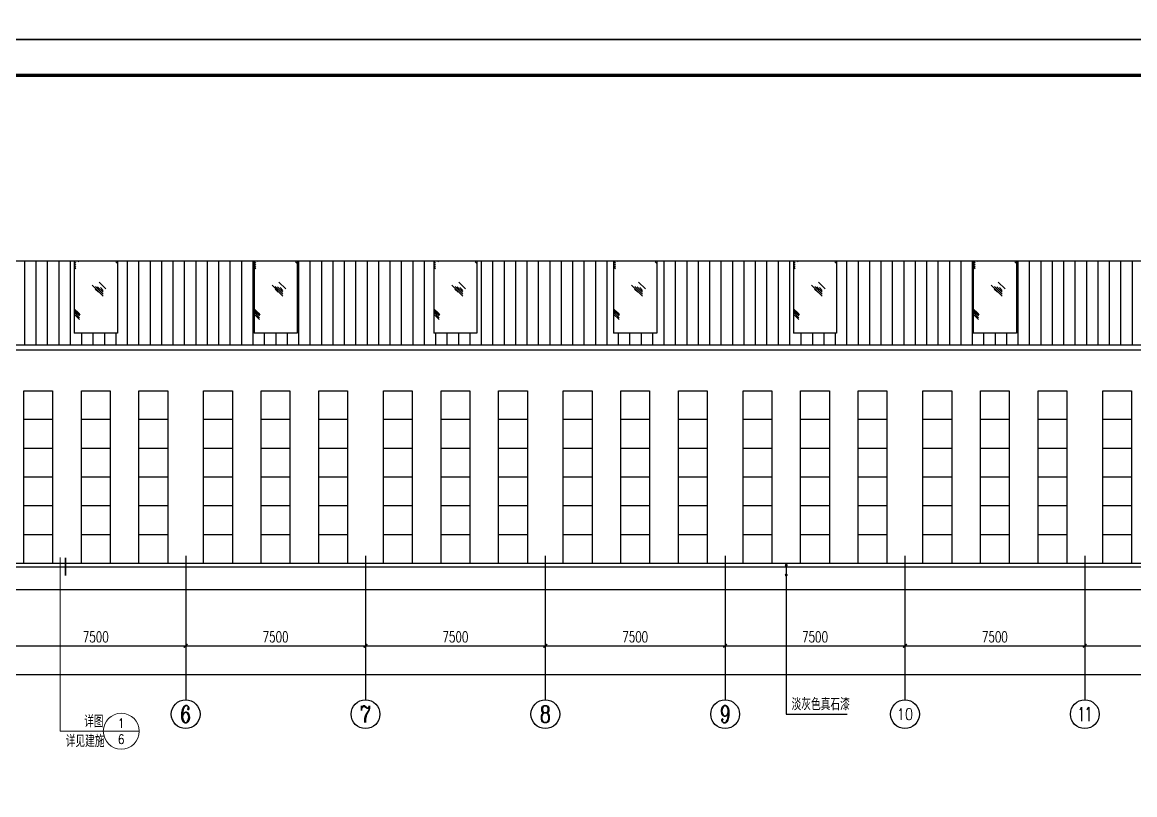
# Model space of a CAD drawing. Extents: x 962303 to 1579583, y -174742 to 224716.
# Drawn here: x 1379407 to 1425808, y -17242 to 14971 of the extents above; entities that cross this region are included whole.
import ezdxf
from ezdxf.enums import TextEntityAlignment as Align

# ---------------------------------------------------------------- set-up
doc = ezdxf.new("R2010")
doc.units = 0
doc.header["$LTSCALE"] = 1000
doc.header["$MEASUREMENT"] = 0
for name, color, linetype in [('AXIS', 3, 'Continuous'), ('AXIS_TEXT', 7, 'Continuous'), ('DIM_LEAD', 3, 'Continuous'), ('PUB_TEXT', 7, 'Continuous'), ('PUB_TITLE', 4, 'Continuous')]:
    doc.layers.add(name, color=color, linetype=linetype)
doc.layers.add('DIM_IDEN', color=3, linetype='Continuous', lineweight=0)
doc.styles.add('_TCH_AXIS', font='COMPLEX', dxfattribs={"bigfont": 'GBCBIG'})
doc.styles.add('_TCH_DIM', font='SIMPLEX', dxfattribs={"bigfont": 'GBCBIG'})
doc.styles.add('_TCH_DIM_T3', font='SIMPLEX', dxfattribs={"width": 0.705882, "bigfont": 'GBCBIG'})
doc.styles.add('_TCH_LABEL', font='COMPLEX', dxfattribs={"bigfont": 'GBCBIG'})
doc.styles.add('COMPLEX', font='COMPLEX')
doc.dimstyles.new('_TCH_ARCH&&150', dxfattribs={"dimtxt": 446.25, "dimasz": 150, "dimexe": 375, "dimexo": 450, "dimgap": 150, "dimtad": 1, "dimdec": 0, "dimzin": 0, "dimdsep": 46, "dimtxsty": '_TCH_DIM_T3', "dimblk": 'ARCHTICK', "dimcen": 0.09, "dimclrt": 7, "dimazin": 2, "dimtfac": 1, "dimtdec": 0, "dimtix": 1, "dimtmove": 2, "dimatfit": 3, "dimfxl": 0, "dimtolj": 1, "dimtzin": 0, "dimarcsym": 0})

# ---------------------------------------------------------------- blocks, each defined once
blk = doc.blocks.new('_ArchTick')
at = {"color": 0, "linetype": 'ByBlock', "const_width": 0.4}
blk.add_lwpolyline([(-0.5, -0.5), (0.5, 0.5)], dxfattribs=at)
blk = doc.blocks.new('*D737')
at = {"layer": 'AXIS', "color": 0, "lineweight": -2}
for p, q in [((1378723, -7732), (1378723, -11407)), ((1386223, -7732), (1386223, -11407)), ((1378723, -11032), (1386223, -11032))]:
    blk.add_line(p, q, dxfattribs=at)
at = {"layer": 'Defpoints', "color": 0}
for p in [(1378723, -7282), (1386223, -7282), (1386223, -11032)]:
    blk.add_point(p, dxfattribs=at)
at = {"layer": 'AXIS', "color": 0, "lineweight": -2, "xscale": 150, "yscale": 150, "zscale": 150, "rotation": 180}
blk.add_blockref('_ArchTick', (1378723, -11032), dxfattribs=at)
at = {"layer": 'AXIS', "color": 0, "lineweight": -2, "xscale": 150, "yscale": 150, "zscale": 150}
blk.add_blockref('_ArchTick', (1386223, -11032), dxfattribs=at)
at = {"layer": 'AXIS', "color": 7, "insert": (1382473, -10659), "char_height": 446.2, "attachment_point": 5, "style": '_TCH_DIM_T3'}
blk.add_mtext('\\A1;7500', dxfattribs=at)
blk = doc.blocks.new('*D738')
at = {"layer": 'AXIS', "color": 0, "lineweight": -2}
for p, q in [((1386223, -7732), (1386223, -11407)), ((1393723, -7732), (1393723, -11407)), ((1386223, -11032), (1393723, -11032))]:
    blk.add_line(p, q, dxfattribs=at)
at = {"layer": 'Defpoints', "color": 0}
for p in [(1386223, -7282), (1393723, -7282), (1393723, -11032)]:
    blk.add_point(p, dxfattribs=at)
at = {"layer": 'AXIS', "color": 0, "lineweight": -2, "xscale": 150, "yscale": 150, "zscale": 150, "rotation": 180}
blk.add_blockref('_ArchTick', (1386223, -11032), dxfattribs=at)
at = {"layer": 'AXIS', "color": 0, "lineweight": -2, "xscale": 150, "yscale": 150, "zscale": 150}
blk.add_blockref('_ArchTick', (1393723, -11032), dxfattribs=at)
at = {"layer": 'AXIS', "color": 7, "insert": (1389973, -10659), "char_height": 446.2, "attachment_point": 5, "style": '_TCH_DIM_T3'}
blk.add_mtext('\\A1;7500', dxfattribs=at)
blk = doc.blocks.new('*D739')
at = {"layer": 'AXIS', "color": 0, "lineweight": -2}
for p, q in [((1393723, -7732), (1393723, -11407)), ((1401223, -7732), (1401223, -11407)), ((1393723, -11032), (1401223, -11032))]:
    blk.add_line(p, q, dxfattribs=at)
at = {"layer": 'Defpoints', "color": 0}
for p in [(1393723, -7282), (1401223, -7282), (1401223, -11032)]:
    blk.add_point(p, dxfattribs=at)
at = {"layer": 'AXIS', "color": 0, "lineweight": -2, "xscale": 150, "yscale": 150, "zscale": 150, "rotation": 180}
blk.add_blockref('_ArchTick', (1393723, -11032), dxfattribs=at)
at = {"layer": 'AXIS', "color": 0, "lineweight": -2, "xscale": 150, "yscale": 150, "zscale": 150}
blk.add_blockref('_ArchTick', (1401223, -11032), dxfattribs=at)
at = {"layer": 'AXIS', "color": 7, "insert": (1397473, -10659), "char_height": 446.2, "attachment_point": 5, "style": '_TCH_DIM_T3'}
blk.add_mtext('\\A1;7500', dxfattribs=at)
blk = doc.blocks.new('*D740')
at = {"layer": 'AXIS', "color": 0, "lineweight": -2}
for p, q in [((1401223, -7732), (1401223, -11407)), ((1408723, -7732), (1408723, -11407)), ((1401223, -11032), (1408723, -11032))]:
    blk.add_line(p, q, dxfattribs=at)
at = {"layer": 'Defpoints', "color": 0}
for p in [(1401223, -7282), (1408723, -7282), (1408723, -11032)]:
    blk.add_point(p, dxfattribs=at)
at = {"layer": 'AXIS', "color": 0, "lineweight": -2, "xscale": 150, "yscale": 150, "zscale": 150, "rotation": 180}
blk.add_blockref('_ArchTick', (1401223, -11032), dxfattribs=at)
at = {"layer": 'AXIS', "color": 0, "lineweight": -2, "xscale": 150, "yscale": 150, "zscale": 150}
blk.add_blockref('_ArchTick', (1408723, -11032), dxfattribs=at)
at = {"layer": 'AXIS', "color": 7, "insert": (1404973, -10659), "char_height": 446.2, "attachment_point": 5, "style": '_TCH_DIM_T3'}
blk.add_mtext('\\A1;7500', dxfattribs=at)
blk = doc.blocks.new('*D741')
at = {"layer": 'AXIS', "color": 0, "lineweight": -2}
for p, q in [((1408723, -7732), (1408723, -11407)), ((1416223, -7732), (1416223, -11407)), ((1408723, -11032), (1416223, -11032))]:
    blk.add_line(p, q, dxfattribs=at)
at = {"layer": 'Defpoints', "color": 0}
for p in [(1408723, -7282), (1416223, -7282), (1416223, -11032)]:
    blk.add_point(p, dxfattribs=at)
at = {"layer": 'AXIS', "color": 0, "lineweight": -2, "xscale": 150, "yscale": 150, "zscale": 150, "rotation": 180}
blk.add_blockref('_ArchTick', (1408723, -11032), dxfattribs=at)
at = {"layer": 'AXIS', "color": 0, "lineweight": -2, "xscale": 150, "yscale": 150, "zscale": 150}
blk.add_blockref('_ArchTick', (1416223, -11032), dxfattribs=at)
at = {"layer": 'AXIS', "color": 7, "insert": (1412473, -10659), "char_height": 446.2, "attachment_point": 5, "style": '_TCH_DIM_T3'}
blk.add_mtext('\\A1;7500', dxfattribs=at)
blk = doc.blocks.new('*D742')
at = {"layer": 'AXIS', "color": 0, "lineweight": -2}
for p, q in [((1416223, -7732), (1416223, -11407)), ((1423723, -7732), (1423723, -11407)), ((1416223, -11032), (1423723, -11032))]:
    blk.add_line(p, q, dxfattribs=at)
at = {"layer": 'Defpoints', "color": 0}
for p in [(1416223, -7282), (1423723, -7282), (1423723, -11032)]:
    blk.add_point(p, dxfattribs=at)
at = {"layer": 'AXIS', "color": 0, "lineweight": -2, "xscale": 150, "yscale": 150, "zscale": 150, "rotation": 180}
blk.add_blockref('_ArchTick', (1416223, -11032), dxfattribs=at)
at = {"layer": 'AXIS', "color": 0, "lineweight": -2, "xscale": 150, "yscale": 150, "zscale": 150}
blk.add_blockref('_ArchTick', (1423723, -11032), dxfattribs=at)
at = {"layer": 'AXIS', "color": 7, "insert": (1419973, -10659), "char_height": 446.2, "attachment_point": 5, "style": '_TCH_DIM_T3'}
blk.add_mtext('\\A1;7500', dxfattribs=at)
blk = doc.blocks.new('*D743')
at = {"layer": 'AXIS', "color": 0, "lineweight": -2}
for p, q in [((1423723, -7732), (1423723, -11407)), ((1431223, -7732), (1431223, -11407)), ((1423723, -11032), (1431223, -11032))]:
    blk.add_line(p, q, dxfattribs=at)
at = {"layer": 'Defpoints', "color": 0}
for p in [(1423723, -7282), (1431223, -7282), (1431223, -11032)]:
    blk.add_point(p, dxfattribs=at)
at = {"layer": 'AXIS', "color": 0, "lineweight": -2, "xscale": 150, "yscale": 150, "zscale": 150, "rotation": 180}
blk.add_blockref('_ArchTick', (1423723, -11032), dxfattribs=at)
at = {"layer": 'AXIS', "color": 0, "lineweight": -2, "xscale": 150, "yscale": 150, "zscale": 150}
blk.add_blockref('_ArchTick', (1431223, -11032), dxfattribs=at)
at = {"layer": 'AXIS', "color": 7, "insert": (1427473, -10659), "char_height": 446.2, "attachment_point": 5, "style": '_TCH_DIM_T3'}
blk.add_mtext('\\A1;7500', dxfattribs=at)
blk = doc.blocks.new('*D761')
at = {"layer": 'AXIS', "color": 0, "lineweight": -2}
for p, q in [((1348723, -7732), (1348723, -12607)), ((1558723, -7732), (1558723, -12607)), ((1348723, -12232), (1558723, -12232))]:
    blk.add_line(p, q, dxfattribs=at)
at = {"layer": 'Defpoints', "color": 0}
for p in [(1348723, -7282), (1558723, -7282), (1558723, -12232)]:
    blk.add_point(p, dxfattribs=at)
at = {"layer": 'AXIS', "color": 0, "lineweight": -2, "xscale": 150, "yscale": 150, "zscale": 150, "rotation": 180}
blk.add_blockref('_ArchTick', (1348723, -12232), dxfattribs=at)
at = {"layer": 'AXIS', "color": 0, "lineweight": -2, "xscale": 150, "yscale": 150, "zscale": 150}
blk.add_blockref('_ArchTick', (1558723, -12232), dxfattribs=at)
at = {"layer": 'AXIS', "color": 7, "insert": (1453723, -11859), "char_height": 446.2, "attachment_point": 5, "style": '_TCH_DIM_T3'}
blk.add_mtext('\\A1;210000', dxfattribs=at)
blk = doc.blocks.new('_AXISO')
blk.add_circle((0, 0), 0.5)
at = {"layer": 'AXIS_TEXT', "style": 'COMPLEX', "width": 1.041667}
blk.add_attdef('A', text='', height=0.56, dxfattribs=at).set_placement((-0.25, -0.28), (0.25, -0.28), align=Align.FIT)

msp = doc.modelspace()

# ---------------------------------------------------------------- hatches: boundary and pattern name
h = msp.add_hatch()
h.set_pattern_fill('LINE', color=251, scale=500, angle=90, style=0)
h.set_pattern_definition([(90, (2552516.56, 52019.8), (476.25, 3e-14), [])])
h.paths.add_polyline_path([(1419073.2, 1501.4), (1348523.2, 1501.4), (1348523.2, 5001.4), (1359073.2, 5001.4), (1359073.2, 2001.4), (1360873.2, 2001.4), (1360873.2, 5001.4), (1366573.2, 5001.4), (1366573.2, 2001.4), (1368373.2, 2001.4), (1368373.2, 5001.4), (1374073.2, 5001.4), (1374073.2, 2001.4), (1375873.2, 2001.4), (1375873.2, 5001.4), (1381573.2, 5001.4), (1381573.2, 2001.4), (1383373.2, 2001.4), (1383373.2, 5001.4), (1389073.2, 5001.4), (1389073.2, 2001.4), (1390873.2, 2001.4), (1390873.2, 5001.4), (1396573.2, 5001.4), (1396573.2, 2001.4), (1398373.2, 2001.4), (1398373.2, 5001.4), (1404073.2, 5001.4), (1404073.2, 2001.4), (1405873.2, 2001.4), (1405873.2, 5001.4), (1411573.2, 5001.4), (1411573.2, 2001.4), (1413373.2, 2001.4), (1413373.2, 5001.4), (1419073.2, 5001.4), (1419073.2, 2001.4), (1420873.2, 2001.4), (1420873.2, 5001.4), (1426573.2, 5001.4), (1426573.2, 2001.4), (1428373.2, 2001.4), (1428373.2, 5001.4), (1434073.2, 5001.4), (1434073.2, 2001.4), (1435873.2, 2001.4), (1435873.2, 5001.4), (1441573.2, 5001.4), (1441573.2, 2001.4), (1443373.2, 2001.4), (1443373.2, 5001.4), (1449073.2, 5001.4), (1449073.2, 2001.4), (1450873.2, 2001.4), (1450873.2, 5001.4), (1456573.2, 5001.4), (1456573.2, 2001.4), (1458373.2, 2001.4), (1458373.2, 5001.4), (1464073.2, 5001.4), (1464073.2, 2001.4), (1465873.2, 2001.4), (1465873.2, 5001.4), (1471573.2, 5001.4), (1471573.2, 2001.4), (1473373.2, 2001.4), (1473373.2, 5001.4), (1479073.2, 5001.4), (1479073.2, 2001.4), (1480873.2, 2001.4), (1480873.2, 5001.4), (1486573.2, 5001.4), (1486573.2, 2001.4), (1488373.2, 2001.4), (1488373.2, 5001.4), (1494073.2, 5001.4), (1494073.2, 2001.4), (1495873.2, 2001.4), (1495873.2, 5001.4), (1501573.2, 5001.4), (1501573.2, 2001.4), (1503373.2, 2001.4), (1503373.2, 5001.4), (1509073.2, 5001.4), (1509073.2, 2001.4), (1510873.2, 2001.4), (1510873.2, 5001.4), (1516573.2, 5001.4), (1516573.2, 2001.4), (1518373.2, 2001.4), (1518373.2, 5001.4), (1524073.2, 5001.4), (1524073.2, 2001.4), (1525873.2, 2001.4), (1525873.2, 5001.4), (1531573.2, 5001.4), (1531573.2, 2001.4), (1533373.2, 2001.4), (1533373.2, 5001.4), (1539073.2, 5001.4), (1539073.2, 2001.4), (1540873.2, 2001.4), (1540873.2, 5001.4), (1546573.2, 5001.4), (1546573.2, 2001.4), (1548373.2, 2001.4), (1548373.2, 5001.4), (1554073.2, 5001.4), (1554073.2, 2001.4), (1555873.2, 2001.4), (1555873.2, 5001.4), (1558923.2, 5001.4), (1558923.2, 1501.4)])
h = msp.add_hatch()
h.set_pattern_fill('玻璃1', color=4, scale=200, style=0)
h.set_pattern_definition([(135, (1994668.7, 52099.8), (979.767, 979.767), [448, -1152]), (135, (1994476.7, 52179.8), (979.767, 979.767), [192, -1408]), (135, (1994668.7, 52179.8), (979.767, 979.767), [320, -1280]), (135, (1994572.7, 52099.8), (-1074.8023, -1074.8023), [400, -1200]), (135, (1994668.7, 52019.8), (979.767, 979.767), [640, -960]), (135, (1994668.7, 52259.8), (979.767, 979.767), [160, -1440])])
h.paths.add_polyline_path([(1381573.2, 5001.4), (1383373.2, 5001.4), (1383373.2, 2001.4), (1381573.2, 2001.4)])
h = msp.add_hatch()
h.set_pattern_fill('玻璃1', color=4, scale=200, style=0)
h.set_pattern_definition([(135, (2002168.7, 52099.8), (979.767, 979.767), [448, -1152]), (135, (2001976.7, 52179.8), (979.767, 979.767), [192, -1408]), (135, (2002168.7, 52179.8), (979.767, 979.767), [320, -1280]), (135, (2002072.7, 52099.8), (-1074.8023, -1074.8023), [400, -1200]), (135, (2002168.7, 52019.8), (979.767, 979.767), [640, -960]), (135, (2002168.7, 52259.8), (979.767, 979.767), [160, -1440])])
h.paths.add_polyline_path([(1389073.2, 5001.4), (1390873.2, 5001.4), (1390873.2, 2001.4), (1389073.2, 2001.4)])
h = msp.add_hatch()
h.set_pattern_fill('玻璃1', color=4, scale=200, style=0)
h.set_pattern_definition([(135, (2009668.7, 52099.8), (979.767, 979.767), [448, -1152]), (135, (2009476.7, 52179.8), (979.767, 979.767), [192, -1408]), (135, (2009668.7, 52179.8), (979.767, 979.767), [320, -1280]), (135, (2009572.7, 52099.8), (-1074.8023, -1074.8023), [400, -1200]), (135, (2009668.7, 52019.8), (979.767, 979.767), [640, -960]), (135, (2009668.7, 52259.8), (979.767, 979.767), [160, -1440])])
h.paths.add_polyline_path([(1396573.2, 5001.4), (1398373.2, 5001.4), (1398373.2, 2001.4), (1396573.2, 2001.4)])
h = msp.add_hatch()
h.set_pattern_fill('玻璃1', color=4, scale=200, style=0)
h.set_pattern_definition([(135, (2017168.7, 52099.8), (979.767, 979.767), [448, -1152]), (135, (2016976.7, 52179.8), (979.767, 979.767), [192, -1408]), (135, (2017168.7, 52179.8), (979.767, 979.767), [320, -1280]), (135, (2017072.7, 52099.8), (-1074.8023, -1074.8023), [400, -1200]), (135, (2017168.7, 52019.8), (979.767, 979.767), [640, -960]), (135, (2017168.7, 52259.8), (979.767, 979.767), [160, -1440])])
h.paths.add_polyline_path([(1404073.2, 5001.4), (1405873.2, 5001.4), (1405873.2, 2001.4), (1404073.2, 2001.4)])
h = msp.add_hatch()
h.set_pattern_fill('玻璃1', color=4, scale=200, style=0)
h.set_pattern_definition([(135, (2024668.7, 52099.8), (979.767, 979.767), [448, -1152]), (135, (2024476.7, 52179.8), (979.767, 979.767), [192, -1408]), (135, (2024668.7, 52179.8), (979.767, 979.767), [320, -1280]), (135, (2024572.7, 52099.8), (-1074.8023, -1074.8023), [400, -1200]), (135, (2024668.7, 52019.8), (979.767, 979.767), [640, -960]), (135, (2024668.7, 52259.8), (979.767, 979.767), [160, -1440])])
h.paths.add_polyline_path([(1411573.2, 5001.4), (1413373.2, 5001.4), (1413373.2, 2001.4), (1411573.2, 2001.4)])
h = msp.add_hatch()
h.set_pattern_fill('玻璃1', color=4, scale=200, style=0)
h.set_pattern_definition([(135, (2032168.7, 52099.8), (979.767, 979.767), [448, -1152]), (135, (2031976.7, 52179.8), (979.767, 979.767), [192, -1408]), (135, (2032168.7, 52179.8), (979.767, 979.767), [320, -1280]), (135, (2032072.7, 52099.8), (-1074.8023, -1074.8023), [400, -1200]), (135, (2032168.7, 52019.8), (979.767, 979.767), [640, -960]), (135, (2032168.7, 52259.8), (979.767, 979.767), [160, -1440])])
h.paths.add_polyline_path([(1419073.2, 5001.4), (1420873.2, 5001.4), (1420873.2, 2001.4), (1419073.2, 2001.4)])

# ---------------------------------------------------------------- linework, layer by layer
for p, q in [((1558923.2, 5001.4), (1348523.2, 5001.4)), ((1381573.2, 5001.4), (1381573.2, 2001.4)), ((1383373.2, 5001.4), (1383373.2, 2001.4)), ((1389073.2, 5001.4), (1389073.2, 2001.4)), ((1390873.2, 5001.4), (1390873.2, 2001.4)), ((1396573.2, 5001.4), (1396573.2, 2001.4)), ((1398373.2, 5001.4), (1398373.2, 2001.4)), ((1404073.2, 5001.4), (1404073.2, 2001.4)), ((1405873.2, 5001.4), (1405873.2, 2001.4)), ((1411573.2, 5001.4), (1411573.2, 2001.4)), ((1413373.2, 5001.4), (1413373.2, 2001.4)), ((1419073.2, 5001.4), (1419073.2, 2001.4)), ((1420873.2, 5001.4), (1420873.2, 2001.4)), ((1383373.2, 2001.4), (1381573.2, 2001.4)), ((1390873.2, 2001.4), (1389073.2, 2001.4)), ((1398373.2, 2001.4), (1396573.2, 2001.4)), ((1405873.2, 2001.4), (1404073.2, 2001.4)), ((1413373.2, 2001.4), (1411573.2, 2001.4)), ((1420873.2, 2001.4), (1419073.2, 2001.4)), ((1419073.2, 1501.4), (1348523.2, 1501.4)), ((1558223.2, 1501.4), (1419073.2, 1501.4)), ((1558723.2, 1301.4), (1348723.2, 1301.4)), ((1559043.2, -7598.6), (1348403.2, -7598.6)), ((1559043.2, -7748.6), (1348403.2, -7748.6)), ((1562948.3, -8698.6), (1340792.6, -8698.6))]:
    msp.add_line(p, q)
at = {"color": 4}
for p, q in [((1379473.2, -7598.6), (1379473.2, -398.6)), ((1379473.2, -398.6), (1380673.2, -398.6)), ((1380673.2, -398.6), (1380673.2, -7598.6)), ((1381873.2, -7598.6), (1381873.2, -398.6)), ((1381873.2, -398.6), (1383073.2, -398.6)), ((1383073.2, -398.6), (1383073.2, -7598.6)), ((1384273.2, -7598.6), (1384273.2, -398.6)), ((1384273.2, -398.6), (1385473.2, -398.6)), ((1385473.2, -398.6), (1385473.2, -7598.6)), ((1386973.2, -7598.6), (1386973.2, -398.6)), ((1386973.2, -398.6), (1388173.2, -398.6)), ((1388173.2, -398.6), (1388173.2, -7598.6)), ((1389373.2, -7598.6), (1389373.2, -398.6)), ((1389373.2, -398.6), (1390573.2, -398.6)), ((1390573.2, -398.6), (1390573.2, -7598.6)), ((1391773.2, -7598.6), (1391773.2, -398.6)), ((1391773.2, -398.6), (1392973.2, -398.6)), ((1392973.2, -398.6), (1392973.2, -7598.6)), ((1394473.2, -7598.6), (1394473.2, -398.6)), ((1394473.2, -398.6), (1395673.2, -398.6)), ((1395673.2, -398.6), (1395673.2, -7598.6)), ((1396873.2, -7598.6), (1396873.2, -398.6)), ((1396873.2, -398.6), (1398073.2, -398.6)), ((1398073.2, -398.6), (1398073.2, -7598.6)), ((1399273.2, -7598.6), (1399273.2, -398.6)), ((1399273.2, -398.6), (1400473.2, -398.6)), ((1400473.2, -398.6), (1400473.2, -7598.6)), ((1401973.2, -7598.6), (1401973.2, -398.6)), ((1401973.2, -398.6), (1403173.2, -398.6)), ((1403173.2, -398.6), (1403173.2, -7598.6)), ((1404373.2, -7598.6), (1404373.2, -398.6)), ((1404373.2, -398.6), (1405573.2, -398.6)), ((1405573.2, -398.6), (1405573.2, -7598.6)), ((1406773.2, -7598.6), (1406773.2, -398.6)), ((1406773.2, -398.6), (1407973.2, -398.6)), ((1407973.2, -398.6), (1407973.2, -7598.6)), ((1409473.2, -7598.6), (1409473.2, -398.6)), ((1409473.2, -398.6), (1410673.2, -398.6)), ((1410673.2, -398.6), (1410673.2, -7598.6)), ((1411873.2, -7598.6), (1411873.2, -398.6)), ((1411873.2, -398.6), (1413073.2, -398.6)), ((1413073.2, -398.6), (1413073.2, -7598.6)), ((1414273.2, -7598.6), (1414273.2, -398.6)), ((1414273.2, -398.6), (1415473.2, -398.6)), ((1415473.2, -398.6), (1415473.2, -7598.6)), ((1416973.2, -7598.6), (1416973.2, -398.6)), ((1416973.2, -398.6), (1418173.2, -398.6)), ((1418173.2, -398.6), (1418173.2, -7598.6)), ((1419373.2, -7598.6), (1419373.2, -398.6)), ((1419373.2, -398.6), (1420573.2, -398.6)), ((1420573.2, -398.6), (1420573.2, -7598.6)), ((1421773.2, -7598.6), (1421773.2, -398.6)), ((1421773.2, -398.6), (1422973.2, -398.6)), ((1422973.2, -398.6), (1422973.2, -7598.6)), ((1424473.2, -7598.6), (1424473.2, -398.6)), ((1424473.2, -398.6), (1425673.2, -398.6)), ((1425673.2, -398.6), (1425673.2, -7598.6)), ((1380673.2, -1598.6), (1379473.2, -1598.6)), ((1383073.2, -1598.6), (1381873.2, -1598.6)), ((1385473.2, -1598.6), (1384273.2, -1598.6)), ((1388173.2, -1598.6), (1386973.2, -1598.6)), ((1390573.2, -1598.6), (1389373.2, -1598.6)), ((1392973.2, -1598.6), (1391773.2, -1598.6)), ((1395673.2, -1598.6), (1394473.2, -1598.6)), ((1398073.2, -1598.6), (1396873.2, -1598.6)), ((1400473.2, -1598.6), (1399273.2, -1598.6)), ((1403173.2, -1598.6), (1401973.2, -1598.6)), ((1405573.2, -1598.6), (1404373.2, -1598.6)), ((1407973.2, -1598.6), (1406773.2, -1598.6)), ((1410673.2, -1598.6), (1409473.2, -1598.6)), ((1413073.2, -1598.6), (1411873.2, -1598.6)), ((1415473.2, -1598.6), (1414273.2, -1598.6)), ((1418173.2, -1598.6), (1416973.2, -1598.6)), ((1420573.2, -1598.6), (1419373.2, -1598.6)), ((1422973.2, -1598.6), (1421773.2, -1598.6)), ((1425673.2, -1598.6), (1424473.2, -1598.6)), ((1380673.2, -2798.6), (1379473.2, -2798.6)), ((1383073.2, -2798.6), (1381873.2, -2798.6)), ((1385473.2, -2798.6), (1384273.2, -2798.6)), ((1388173.2, -2798.6), (1386973.2, -2798.6)), ((1390573.2, -2798.6), (1389373.2, -2798.6)), ((1392973.2, -2798.6), (1391773.2, -2798.6)), ((1395673.2, -2798.6), (1394473.2, -2798.6)), ((1398073.2, -2798.6), (1396873.2, -2798.6)), ((1400473.2, -2798.6), (1399273.2, -2798.6)), ((1403173.2, -2798.6), (1401973.2, -2798.6)), ((1405573.2, -2798.6), (1404373.2, -2798.6)), ((1407973.2, -2798.6), (1406773.2, -2798.6)), ((1410673.2, -2798.6), (1409473.2, -2798.6)), ((1413073.2, -2798.6), (1411873.2, -2798.6)), ((1415473.2, -2798.6), (1414273.2, -2798.6)), ((1418173.2, -2798.6), (1416973.2, -2798.6)), ((1420573.2, -2798.6), (1419373.2, -2798.6)), ((1422973.2, -2798.6), (1421773.2, -2798.6)), ((1425673.2, -2798.6), (1424473.2, -2798.6)), ((1380673.2, -3998.6), (1379473.2, -3998.6)), ((1383073.2, -3998.6), (1381873.2, -3998.6)), ((1385473.2, -3998.6), (1384273.2, -3998.6)), ((1388173.2, -3998.6), (1386973.2, -3998.6)), ((1390573.2, -3998.6), (1389373.2, -3998.6)), ((1392973.2, -3998.6), (1391773.2, -3998.6)), ((1395673.2, -3998.6), (1394473.2, -3998.6)), ((1398073.2, -3998.6), (1396873.2, -3998.6)), ((1400473.2, -3998.6), (1399273.2, -3998.6)), ((1403173.2, -3998.6), (1401973.2, -3998.6)), ((1405573.2, -3998.6), (1404373.2, -3998.6)), ((1407973.2, -3998.6), (1406773.2, -3998.6)), ((1410673.2, -3998.6), (1409473.2, -3998.6)), ((1413073.2, -3998.6), (1411873.2, -3998.6)), ((1415473.2, -3998.6), (1414273.2, -3998.6)), ((1418173.2, -3998.6), (1416973.2, -3998.6)), ((1420573.2, -3998.6), (1419373.2, -3998.6)), ((1422973.2, -3998.6), (1421773.2, -3998.6)), ((1425673.2, -3998.6), (1424473.2, -3998.6)), ((1380673.2, -5198.6), (1379473.2, -5198.6)), ((1383073.2, -5198.6), (1381873.2, -5198.6)), ((1385473.2, -5198.6), (1384273.2, -5198.6)), ((1388173.2, -5198.6), (1386973.2, -5198.6)), ((1390573.2, -5198.6), (1389373.2, -5198.6)), ((1392973.2, -5198.6), (1391773.2, -5198.6)), ((1395673.2, -5198.6), (1394473.2, -5198.6)), ((1398073.2, -5198.6), (1396873.2, -5198.6)), ((1400473.2, -5198.6), (1399273.2, -5198.6)), ((1403173.2, -5198.6), (1401973.2, -5198.6)), ((1405573.2, -5198.6), (1404373.2, -5198.6)), ((1407973.2, -5198.6), (1406773.2, -5198.6)), ((1410673.2, -5198.6), (1409473.2, -5198.6)), ((1413073.2, -5198.6), (1411873.2, -5198.6)), ((1415473.2, -5198.6), (1414273.2, -5198.6)), ((1418173.2, -5198.6), (1416973.2, -5198.6)), ((1420573.2, -5198.6), (1419373.2, -5198.6)), ((1422973.2, -5198.6), (1421773.2, -5198.6)), ((1425673.2, -5198.6), (1424473.2, -5198.6)), ((1380673.2, -6398.6), (1379473.2, -6398.6)), ((1383073.2, -6398.6), (1381873.2, -6398.6)), ((1385473.2, -6398.6), (1384273.2, -6398.6)), ((1388173.2, -6398.6), (1386973.2, -6398.6)), ((1390573.2, -6398.6), (1389373.2, -6398.6)), ((1392973.2, -6398.6), (1391773.2, -6398.6)), ((1395673.2, -6398.6), (1394473.2, -6398.6)), ((1398073.2, -6398.6), (1396873.2, -6398.6)), ((1400473.2, -6398.6), (1399273.2, -6398.6)), ((1403173.2, -6398.6), (1401973.2, -6398.6)), ((1405573.2, -6398.6), (1404373.2, -6398.6)), ((1407973.2, -6398.6), (1406773.2, -6398.6)), ((1410673.2, -6398.6), (1409473.2, -6398.6)), ((1413073.2, -6398.6), (1411873.2, -6398.6)), ((1415473.2, -6398.6), (1414273.2, -6398.6)), ((1418173.2, -6398.6), (1416973.2, -6398.6)), ((1420573.2, -6398.6), (1419373.2, -6398.6)), ((1422973.2, -6398.6), (1421773.2, -6398.6)), ((1425673.2, -6398.6), (1424473.2, -6398.6)), ((1380673.2, -7598.6), (1379473.2, -7598.6)), ((1383073.2, -7598.6), (1381873.2, -7598.6)), ((1385473.2, -7598.6), (1384273.2, -7598.6)), ((1388173.2, -7598.6), (1386973.2, -7598.6)), ((1390573.2, -7598.6), (1389373.2, -7598.6)), ((1392973.2, -7598.6), (1391773.2, -7598.6)), ((1395673.2, -7598.6), (1394473.2, -7598.6)), ((1398073.2, -7598.6), (1396873.2, -7598.6)), ((1400473.2, -7598.6), (1399273.2, -7598.6)), ((1403173.2, -7598.6), (1401973.2, -7598.6)), ((1405573.2, -7598.6), (1404373.2, -7598.6)), ((1407973.2, -7598.6), (1406773.2, -7598.6)), ((1410673.2, -7598.6), (1409473.2, -7598.6)), ((1413073.2, -7598.6), (1411873.2, -7598.6)), ((1415473.2, -7598.6), (1414273.2, -7598.6)), ((1418173.2, -7598.6), (1416973.2, -7598.6)), ((1420573.2, -7598.6), (1419373.2, -7598.6)), ((1422973.2, -7598.6), (1421773.2, -7598.6)), ((1425673.2, -7598.6), (1424473.2, -7598.6))]:
    msp.add_line(p, q, dxfattribs=at)
for points in [[(1380673.2, -7598.6), (1379473.2, -7598.6), (1379473.2, -398.6), (1380673.2, -398.6)], [(1383073.2, -7598.6), (1381873.2, -7598.6), (1381873.2, -398.6), (1383073.2, -398.6)], [(1388173.2, -7598.6), (1386973.2, -7598.6), (1386973.2, -398.6), (1388173.2, -398.6)], [(1390573.2, -7598.6), (1389373.2, -7598.6), (1389373.2, -398.6), (1390573.2, -398.6)], [(1395673.2, -7598.6), (1394473.2, -7598.6), (1394473.2, -398.6), (1395673.2, -398.6)], [(1398073.2, -7598.6), (1396873.2, -7598.6), (1396873.2, -398.6), (1398073.2, -398.6)], [(1400473.2, -7598.6), (1399273.2, -7598.6), (1399273.2, -398.6), (1400473.2, -398.6)], [(1403173.2, -7598.6), (1401973.2, -7598.6), (1401973.2, -398.6), (1403173.2, -398.6)], [(1405573.2, -7598.6), (1404373.2, -7598.6), (1404373.2, -398.6), (1405573.2, -398.6)], [(1410673.2, -7598.6), (1409473.2, -7598.6), (1409473.2, -398.6), (1410673.2, -398.6)], [(1413073.2, -7598.6), (1411873.2, -7598.6), (1411873.2, -398.6), (1413073.2, -398.6)], [(1418173.2, -7598.6), (1416973.2, -7598.6), (1416973.2, -398.6), (1418173.2, -398.6)], [(1420573.2, -7598.6), (1419373.2, -7598.6), (1419373.2, -398.6), (1420573.2, -398.6)], [(1425673.2, -7598.6), (1424473.2, -7598.6), (1424473.2, -398.6), (1425673.2, -398.6)]]:
    msp.add_lwpolyline(points, close=True, dxfattribs=at)
at = {"layer": 'AXIS'}
for p, q in [((1386223.2, -7282.3), (1386223.2, -13282.3)), ((1393723.2, -7282.3), (1393723.2, -13282.3)), ((1401223.2, -7282.3), (1401223.2, -13282.3)), ((1408723.2, -7282.3), (1408723.2, -13282.3)), ((1416223.2, -7282.3), (1416223.2, -13282.3)), ((1423723.2, -7282.3), (1423723.2, -13282.3))]:
    msp.add_line(p, q, dxfattribs=at)
at = {"layer": 'DIM_IDEN'}
for p, q in [((1380984.1, -7353.3), (1380984.1, -14594.1)), ((1380984.1, -14594.1), (1382787.5, -14594.1)), ((1384287.5, -14594.1), (1382787.5, -14594.1))]:
    msp.add_line(p, q, dxfattribs=at)
at = {"layer": 'DIM_IDEN', "const_width": 75}
msp.add_lwpolyline([(1381209.1, -7353.3), (1381209.1, -8103.3)], dxfattribs=at)
at = {"layer": 'DIM_IDEN'}
msp.add_circle((1383537.5, -14594.1), 750, dxfattribs=at)
at = {"layer": 'DIM_LEAD'}
for p, q in [((1411272.8, -7671.9), (1411272.8, -13878.4)), ((1411272.8, -8077.4), (1411272.8, -13878.4)), ((1411272.8, -13878.4), (1413806.9, -13878.4))]:
    msp.add_line(p, q, dxfattribs=at)
at = {"layer": 'DIM_LEAD', "const_width": 60}
for points in [[(1411272.8, -7641.9, 1), (1411272.8, -7701.9, 1)], [(1411272.8, -8047.4, 1), (1411272.8, -8107.4, 1)]]:
    msp.add_lwpolyline(points, format="xyb", close=True, dxfattribs=at)
at = {"layer": 'PUB_TITLE'}
for points in [[(1334333.3, 14258.1), (1579583.3, 14258.1), (1579583.3, 77258.1), (1334333.3, 77258.1)], [(1334333.3, -48741.9), (1579583.3, -48741.9), (1579583.3, 14258.1), (1334333.3, 14258.1)]]:
    msp.add_lwpolyline(points, close=True, dxfattribs=at)
at = {"layer": 'PUB_TITLE', "const_width": 150}
msp.add_lwpolyline([(1338083.3, -47241.9), (1578083.3, -47241.9), (1578083.3, 12758.1), (1338083.3, 12758.1)], close=True, dxfattribs=at)

# ---------------------------------------------------------------- block references
at = {"layer": 'AXIS'}
ref = msp.add_blockref('_AXISO', (1386223.2, -13882.3), dxfattribs=dict(at, xscale=1200, yscale=1200, zscale=1200))
ref.add_attrib('A', '6', dxfattribs={"layer": 'AXIS_TEXT', "height": 714.2, "style": '_TCH_AXIS', "width": 0.928571}).set_placement((1386002.1, -14239.5), (1386444.3, -14239.5), align=Align.FIT)
ref = msp.add_blockref('_AXISO', (1393723.2, -13882.3), dxfattribs=dict(at, xscale=1200, yscale=1200, zscale=1200))
ref.add_attrib('A', '7', dxfattribs={"layer": 'AXIS_TEXT', "height": 698.9, "style": '_TCH_AXIS'}).set_placement((1393490.2, -14231.8), (1393956.2, -14231.8), align=Align.FIT)
ref = msp.add_blockref('_AXISO', (1401223.2, -13882.3), dxfattribs=dict(at, xscale=1200, yscale=1200, zscale=1200))
ref.add_attrib('A', '8', dxfattribs={"layer": 'AXIS_TEXT', "height": 698.9, "style": '_TCH_AXIS'}).set_placement((1400990.2, -14231.8), (1401456.2, -14231.8), align=Align.FIT)
ref = msp.add_blockref('_AXISO', (1408723.2, -13882.3), dxfattribs=dict(at, xscale=1200, yscale=1200, zscale=1200))
ref.add_attrib('A', '9', dxfattribs={"layer": 'AXIS_TEXT', "height": 714.2, "style": '_TCH_AXIS', "width": 0.928571}).set_placement((1408502.1, -14239.5), (1408944.3, -14239.5), align=Align.FIT)
ref = msp.add_blockref('_AXISO', (1416223.2, -13882.3), dxfattribs=dict(at, xscale=1200, yscale=1200, zscale=1200))
ref.add_attrib('A', '10', dxfattribs={"layer": 'AXIS_TEXT', "height": 481.71, "style": '_TCH_AXIS', "width": 1.034483}).set_placement((1415879.1, -14123.2), (1416567.3, -14123.2), align=Align.FIT)
ref = msp.add_blockref('_AXISO', (1423723.2, -13882.3), dxfattribs=dict(at, xscale=1200, yscale=1200, zscale=1200))
ref.add_attrib('A', '11', dxfattribs={"layer": 'AXIS_TEXT', "height": 593.97, "style": '_TCH_AXIS', "width": 0.875}).set_placement((1423426.2, -14179.3), (1424020.2, -14179.3), align=Align.FIT)

# ---------------------------------------------------------------- texts
at = {"layer": 'PUB_TEXT', "style": '_TCH_DIM'}
for s, p in [('淡灰色真石漆', (1411493.6, -13720.9)), ('详图', (1381987.7, -14436.6)), ('详见建施', (1381216.9, -15257.9))]:
    msp.add_text(s, height=506.38, dxfattribs=at).set_placement(p)
at = {"layer": 'PUB_TEXT', "style": '_TCH_LABEL'}
for s, height, width, p, p2 in [('1', 387.5, 2.499342, (1383393.3, -14454.7), (1383681.7, -14454.7)), ('6', 388.4, 1.145615, (1383396.2, -15121.7), (1383678.7, -15121.7))]:
    msp.add_text(s, height=height, dxfattribs=dict(at, width=width)).set_placement(p, p2, align=Align.FIT)

# ---------------------------------------------------------------- dimensions: what is measured, and where the dimension line sits
at = {"layer": 'AXIS'}
for p1, p2, distance, picture, middle in [((1348723.2, -7282.3), (1558723.2, -7282.3), -4950, '*D761', (1453723.2, -11859.2)), ((1378723.2, -7282.3), (1386223.2, -7282.3), -3750, '*D737', (1382473.2, -10659.2)), ((1386223.2, -7282.3), (1393723.2, -7282.3), -3750, '*D738', (1389973.2, -10659.2)), ((1393723.2, -7282.3), (1401223.2, -7282.3), -3750, '*D739', (1397473.2, -10659.2)), ((1401223.2, -7282.3), (1408723.2, -7282.3), -3750, '*D740', (1404973.2, -10659.2)), ((1408723.2, -7282.3), (1416223.2, -7282.3), -3750, '*D741', (1412473.2, -10659.2)), ((1416223.2, -7282.3), (1423723.2, -7282.3), -3750, '*D742', (1419973.2, -10659.2)), ((1423723.2, -7282.3), (1431223.2, -7282.3), -3750, '*D743', (1427473.2, -10659.2))]:
    dim = msp.add_aligned_dim(p1=p1, p2=p2, distance=distance, dimstyle='_TCH_ARCH&&150', dxfattribs=at)
    dim.commit()
    dim.dimension.update_dxf_attribs({"geometry": picture, "text_midpoint": middle})

doc.saveas('drawing.dxf')
